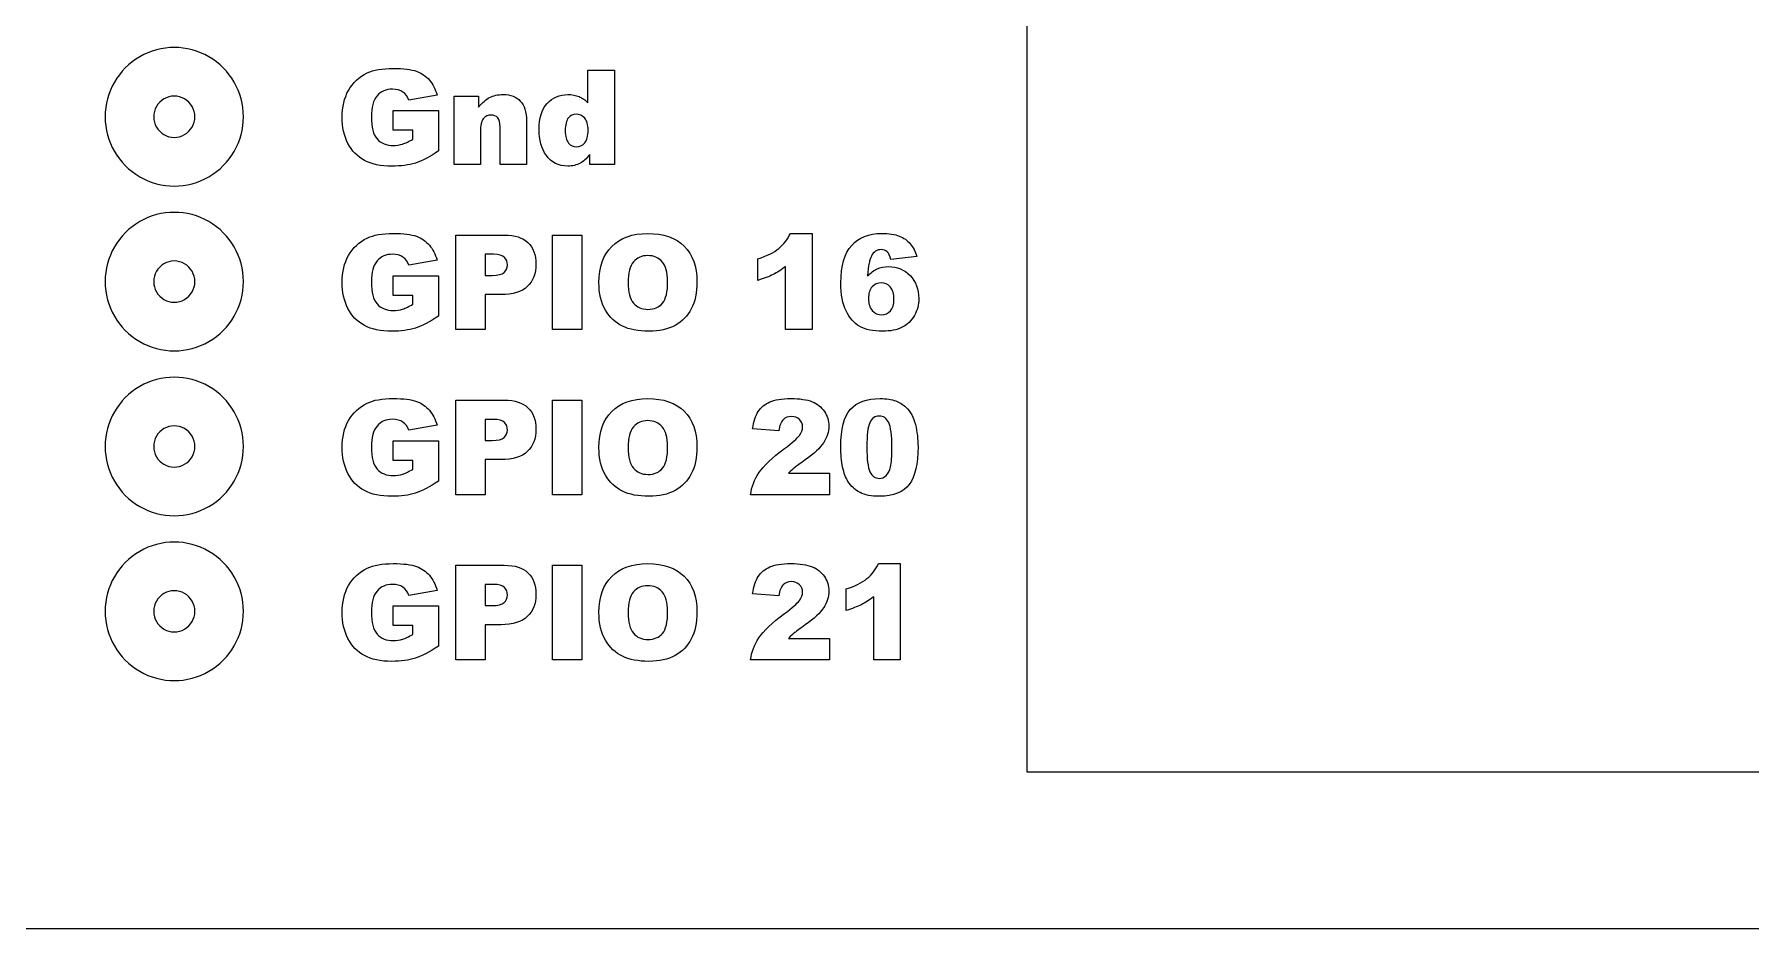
# Model space of a CAD drawing. Extents: x 24 to 191, y 8 to 99.
# Drawn here: x 107.38 to 149.02, y 7.72 to 29.42 of the extents above; entities that cross this region are included whole.
import ezdxf

# ---------------------------------------------------------------- set-up
doc = ezdxf.new("R2010")
doc.units = 0
for name, color, linetype in [('Line_Etch', 7, 'CONTINUOUS'), ('Outer_Cuts', 7, 'CONTINUOUS'), ('Text_Etch', 7, 'CONTINUOUS')]:
    doc.layers.add(name, color=color, linetype=linetype)

msp = doc.modelspace()

# ---------------------------------------------------------------- linework, layer by layer
at = {"layer": 'Line_Etch', "color": 7}
for points in [[(131.46773, 11.52178), (131.46773, 95.321785), (186.867729, 95.321785), (186.867729, 11.52178), (131.46773, 11.52178), (131.46773, 11.52178)], [(111.27287, 27.421793), (111.27287, 27.421793), (111.27287, 27.421793), (111.27287, 27.421793)], [(112.450251, 27.421793), (112.450251, 27.421793), (112.450251, 27.421793), (112.450251, 27.421793)], [(111.27287, 23.421801), (111.27287, 23.421801), (111.27287, 23.421801), (111.27287, 23.421801)], [(112.450251, 23.421801), (112.450251, 23.421801), (112.450251, 23.421801), (112.450251, 23.421801)], [(111.27287, 19.421781), (111.27287, 19.421781), (111.27287, 19.421781), (111.27287, 19.421781)], [(112.450251, 19.421781), (112.450251, 19.421781), (112.450251, 19.421781), (112.450251, 19.421781)], [(111.27287, 15.421789), (111.27287, 15.421789), (111.27287, 15.421789), (111.27287, 15.421789)], [(112.450251, 15.421789), (112.450251, 15.421789), (112.450251, 15.421789), (112.450251, 15.421789)]]:
    msp.add_lwpolyline(points, close=True, dxfattribs=at)
for points in [[(111.612536, 28.87727), (111.093058, 29.177639), (110.452685, 29.177639), (109.933204, 28.87727)], [(109.933204, 28.87727), (109.413726, 28.576872), (109.094284, 28.021854), (109.095492, 27.421793)], [(112.450251, 27.421793), (112.45138, 28.021854), (112.132017, 28.576872), (111.612536, 28.87727)], [(111.023036, 27.855258), (110.868251, 27.944723), (110.677492, 27.944723), (110.522707, 27.855258)], [(110.522707, 27.855258), (110.367925, 27.765822), (110.272669, 27.600553), (110.272872, 27.421793)], [(111.27287, 27.421793), (111.273074, 27.600553), (111.177818, 27.765822), (111.023036, 27.855258)], [(109.095492, 27.421793), (109.094363, 26.821704), (109.413726, 26.266714), (109.933204, 25.966317)], [(110.272872, 27.421793), (110.272669, 27.243006), (110.367925, 27.077736), (110.522707, 26.9883)], [(111.023036, 26.9883), (111.177818, 27.077736), (111.273074, 27.243006), (111.27287, 27.421793)], [(111.612536, 25.966317), (112.132017, 26.266714), (112.451461, 26.821704), (112.450251, 27.421793)], [(110.522707, 26.9883), (110.677492, 26.898864), (110.868251, 26.898864), (111.023036, 26.9883)], [(109.933204, 25.966317), (110.452685, 25.66592), (111.093058, 25.66592), (111.612536, 25.966317)], [(111.612536, 24.87725), (111.093058, 25.177647), (110.452685, 25.177647), (109.933204, 24.87725)], [(109.933204, 24.87725), (109.413726, 24.57688), (109.094284, 24.021862), (109.095492, 23.421801)], [(112.450251, 23.421801), (112.45138, 24.021862), (112.132017, 24.57688), (111.612536, 24.87725)], [(110.522707, 23.855266), (110.367925, 23.76583), (110.272669, 23.600561), (110.272872, 23.421801)], [(111.023036, 23.855266), (110.868251, 23.944703), (110.677492, 23.944703), (110.522707, 23.855266)], [(111.27287, 23.421801), (111.273074, 23.600561), (111.177818, 23.76583), (111.023036, 23.855266)], [(109.095492, 23.421801), (109.094363, 22.821712), (109.413726, 22.266694), (109.933204, 21.966325)], [(110.272872, 23.421801), (110.272669, 23.243014), (110.367925, 23.077744), (110.522707, 22.988308)], [(111.023036, 22.988308), (111.177818, 23.077744), (111.273074, 23.243014), (111.27287, 23.421801)], [(111.612536, 21.966325), (112.132017, 22.266694), (112.451461, 22.821712), (112.450251, 23.421801)], [(110.522707, 22.988308), (110.677492, 22.898872), (110.868251, 22.898872), (111.023036, 22.988308)], [(109.933204, 21.966325), (110.452685, 21.665928), (111.093058, 21.665928), (111.612536, 21.966325)], [(109.933204, 20.877258), (109.413726, 20.57686), (109.094284, 20.02187), (109.095492, 19.421781)], [(111.612536, 20.877258), (111.093058, 21.177655), (110.452685, 21.177655), (109.933204, 20.877258)], [(112.450251, 19.421781), (112.45138, 20.02187), (112.132017, 20.57686), (111.612536, 20.877258)], [(110.522707, 19.855274), (110.367925, 19.765838), (110.272669, 19.600569), (110.272872, 19.421781)], [(111.023036, 19.855274), (110.868251, 19.944711), (110.677492, 19.944711), (110.522707, 19.855274)], [(111.27287, 19.421781), (111.273074, 19.600569), (111.177818, 19.765838), (111.023036, 19.855274)], [(109.095492, 19.421781), (109.094363, 18.82172), (109.413726, 18.266702), (109.933204, 17.966305)], [(110.272872, 19.421781), (110.272669, 19.243022), (110.367925, 19.077752), (110.522707, 18.988316)], [(111.023036, 18.988316), (111.177818, 19.077752), (111.273074, 19.243022), (111.27287, 19.421781)], [(111.612536, 17.966305), (112.132017, 18.266702), (112.451461, 18.82172), (112.450251, 19.421781)], [(110.522707, 18.988316), (110.677492, 18.898852), (110.868251, 18.898852), (111.023036, 18.988316)], [(109.933204, 17.966305), (110.452685, 17.665936), (111.093058, 17.665936), (111.612536, 17.966305)], [(111.612536, 16.877266), (111.093058, 17.177635), (110.452685, 17.177635), (109.933204, 16.877266)], [(109.933204, 16.877266), (109.413726, 16.576868), (109.094284, 16.02185), (109.095492, 15.421789)], [(112.450251, 15.421789), (112.45138, 16.02185), (112.132017, 16.576868), (111.612536, 16.877266)], [(110.522707, 15.855282), (110.367925, 15.765818), (110.272669, 15.600549), (110.272872, 15.421789)], [(111.023036, 15.855282), (110.868251, 15.944719), (110.677492, 15.944719), (110.522707, 15.855282)], [(111.27287, 15.421789), (111.273074, 15.600549), (111.177818, 15.765818), (111.023036, 15.855282)], [(109.095492, 15.421789), (109.094363, 14.8217), (109.413726, 14.266702), (109.933204, 13.966304)], [(110.272872, 15.421789), (110.272669, 15.24303), (110.367925, 15.077732), (110.522707, 14.988296)], [(111.023036, 14.988296), (111.177818, 15.077732), (111.273074, 15.24303), (111.27287, 15.421789)], [(111.612536, 13.966304), (112.132017, 14.266702), (112.451461, 14.8217), (112.450251, 15.421789)], [(110.522707, 14.988296), (110.677492, 14.89886), (110.868251, 14.89886), (111.023036, 14.988296)], [(109.933204, 13.966304), (110.452685, 13.665935), (111.093058, 13.665935), (111.612536, 13.966304)]]:
    msp.add_open_spline(points, degree=3, dxfattribs=at)
at = {"layer": 'Outer_Cuts', "color": 1}
msp.add_lwpolyline([(185.667735, 7.721771), (29.086116, 7.721771)], dxfattribs=at)
at = {"layer": 'Text_Etch', "color": 7}
for points in [[(120.808801, 27.760855), (120.808801, 28.555621), (121.451802, 28.555678)], [(121.451802, 28.555678), (121.451802, 26.262142), (120.855732, 26.262142), (120.855732, 26.50776)], [(117.149459, 27.945513), (116.465782, 27.823508)], [(118.199182, 27.060069), (118.199182, 26.26217), (117.562441, 26.26217), (117.562492, 27.923641)], [(117.562492, 27.923641), (118.155429, 27.923641), (118.155429, 27.652962)], [(116.085612, 27.092892), (116.085612, 27.570045), (117.180752, 27.570045), (117.180752, 26.592258)], [(116.559652, 26.876907), (116.559652, 27.092807), (116.085612, 27.092892)], [(119.31941, 27.318218), (119.31941, 26.26217), (118.67953, 26.26217), (118.67953, 27.175837)], [(126.248521, 24.589693), (126.248521, 22.257042), (125.603951, 22.257042), (125.603951, 23.785558)], [(125.721291, 24.589693), (126.248521, 24.589693)], [(117.601599, 24.550577), (118.779663, 24.550577)], [(118.701433, 23.10814), (118.31344, 23.10814), (118.31344, 22.257042), (117.601599, 22.257042), (117.601599, 24.550577)], [(117.149459, 23.940413), (116.465782, 23.818408)], [(118.515203, 24.084374), (118.313381, 24.084374), (118.31344, 23.57279)], [(124.934351, 23.45231), (124.934351, 23.974844)], [(128.789241, 24.034308), (128.155632, 23.956104)], [(116.085612, 23.087791), (116.085612, 23.564973), (117.180752, 23.564973), (117.180752, 22.587157)], [(118.31344, 23.57279), (118.487103, 23.57279)], [(116.559652, 22.871835), (116.559652, 23.087735), (116.085612, 23.087791)], [(117.601599, 20.545505), (118.779663, 20.545505)], [(118.701433, 19.103039), (118.31344, 19.103039), (118.31344, 18.25197), (117.601599, 18.25197), (117.601599, 20.545505)], [(118.515203, 20.079274), (118.313381, 20.079274), (118.31344, 19.56769)], [(117.149459, 19.935341), (116.465782, 19.813336)], [(125.442811, 19.800777), (124.804503, 19.852368)], [(116.085612, 19.082719), (116.085612, 19.559872), (117.180752, 19.559872), (117.180752, 18.582085)], [(118.31344, 19.56769), (118.487103, 19.56769)], [(116.559652, 18.866763), (116.559652, 19.082663), (116.085612, 19.082719)], [(125.674351, 18.771202), (126.669368, 18.771202), (126.669368, 18.25197)], [(126.669368, 18.25197), (124.757561, 18.25197)], [(117.601599, 16.540405), (118.779663, 16.540405)], [(118.701433, 15.097967), (118.31344, 15.097967), (118.31344, 14.246861), (117.601599, 14.246861), (117.601599, 16.540405)], [(128.388742, 16.579521), (128.388742, 14.246861), (127.744172, 14.246861), (127.744172, 15.775385)], [(127.8615, 16.579521), (128.388742, 16.579521)], [(117.149459, 15.930269), (116.465782, 15.808236)], [(118.515203, 16.074202), (118.313381, 16.074202), (118.31344, 15.562618)], [(125.442811, 15.795677), (124.804503, 15.847296)], [(127.074572, 15.442137), (127.074572, 15.9647)], [(116.085612, 15.077619), (116.085612, 15.554772), (117.180752, 15.554772), (117.180752, 14.576977)], [(118.31344, 15.562618), (118.487103, 15.562618)], [(116.559652, 14.861663), (116.559652, 15.077563), (116.085612, 15.077619)], [(125.674351, 14.766122), (126.669368, 14.766122), (126.669368, 14.246861)], [(126.669368, 14.246861), (124.757561, 14.246861)]]:
    msp.add_lwpolyline(points, dxfattribs=at)
for points in [[(120.813503, 27.09752), (120.813503, 27.09752), (120.813503, 27.09752), (120.813503, 27.09752)], [(119.948333, 24.550577), (120.658611, 24.550577), (120.658611, 22.257042), (119.948333, 22.257042), (119.948333, 24.550577), (119.948333, 24.550577)], [(128.78923, 24.034449), (128.78923, 24.034449), (128.78923, 24.034449), (128.78923, 24.034449)], [(121.076331, 23.402272), (121.076331, 23.402272), (121.076331, 23.402272), (121.076331, 23.402272)], [(121.785041, 23.399252), (121.785041, 23.399252), (121.785041, 23.399252), (121.785041, 23.399252)], [(127.61591, 23.012607), (127.61591, 23.012607), (127.61591, 23.012607), (127.61591, 23.012607)], [(119.948333, 20.545505), (120.658611, 20.545505), (120.658611, 18.25197), (119.948333, 18.25197), (119.948333, 20.545505), (119.948333, 20.545505)], [(121.076331, 19.397171), (121.076331, 19.397171), (121.076331, 19.397171), (121.076331, 19.397171)], [(121.785041, 19.39418), (121.785041, 19.39418), (121.785041, 19.39418), (121.785041, 19.39418)], [(126.94462, 19.408093), (126.94462, 19.408093), (126.94462, 19.408093), (126.94462, 19.408093)], [(127.576811, 19.406146), (127.576811, 19.406146), (127.576811, 19.406146), (127.576811, 19.406146)], [(119.948333, 16.540405), (120.658611, 16.540405), (120.658611, 14.246861), (119.948333, 14.246861), (119.948333, 16.540405), (119.948333, 16.540405)], [(121.076331, 15.392099), (121.076331, 15.392099), (121.076331, 15.392099), (121.076331, 15.392099)], [(121.785041, 15.38908), (121.785041, 15.38908), (121.785041, 15.38908), (121.785041, 15.38908)]]:
    msp.add_lwpolyline(points, close=True, dxfattribs=at)
for points in [[(114.99986, 28.061252), (115.103117, 28.246898), (115.254349, 28.387699), (115.453564, 28.483654)], [(115.453564, 28.483654), (115.608969, 28.55771), (115.818087, 28.594737), (116.080924, 28.594737)], [(116.080924, 28.594737), (116.334368, 28.594737), (116.523671, 28.571877), (116.648831, 28.52596)], [(116.648831, 28.52596), (116.775032, 28.48007), (116.879328, 28.40864), (116.961722, 28.311612)], [(114.844971, 27.408868), (114.844971, 27.659199), (114.896601, 27.876651), (114.99986, 28.061252)], [(115.69293, 27.928269), (115.601146, 27.820856), (115.555251, 27.650309), (115.555251, 27.416685)], [(116.065272, 28.090999), (115.909869, 28.090999), (115.785759, 28.036756), (115.69293, 27.928269)], [(116.321851, 28.022193), (116.255097, 28.068054), (116.169573, 28.090999), (116.065272, 28.090999)], [(116.465782, 27.823508), (116.437644, 27.910066), (116.389672, 27.976304), (116.321851, 28.022193)], [(116.961722, 28.311612), (117.045164, 28.215656), (117.107741, 28.093623), (117.149459, 27.945513)], [(118.424523, 27.88921), (118.51526, 27.937216), (118.625818, 27.961205), (118.75619, 27.961205)], [(118.75619, 27.961205), (118.93246, 27.961205), (119.070134, 27.908542), (119.16922, 27.803188)], [(119.820041, 27.742116), (119.952502, 27.888137), (120.120424, 27.961148), (120.32381, 27.961148)], [(120.32381, 27.961148), (120.42289, 27.961148), (120.512586, 27.944497), (120.592904, 27.911026)], [(120.592904, 27.911026), (120.674254, 27.877639), (120.746221, 27.827572), (120.808801, 27.760855)], [(118.155429, 27.652962), (118.244084, 27.763536), (118.333782, 27.842276), (118.424523, 27.88921)], [(119.16922, 27.803188), (119.269346, 27.698907), (119.31941, 27.537222), (119.31941, 27.318218)], [(119.622923, 27.110051), (119.622923, 27.385415), (119.68863, 27.596094), (119.820041, 27.742116)], [(114.985783, 26.776831), (114.89191, 26.960388), (114.844971, 27.171067), (114.844971, 27.408868)], [(115.555251, 27.416685), (115.555251, 27.168442), (115.601665, 26.99115), (115.694491, 26.884753)], [(118.271183, 27.374521), (118.223182, 27.316129), (118.199182, 27.211312), (118.199182, 27.060069)], [(118.458923, 27.462123), (118.38174, 27.462123), (118.319163, 27.432913), (118.271183, 27.374521)], [(118.621629, 27.396422), (118.583033, 27.440222), (118.528795, 27.462123), (118.458923, 27.462123)], [(118.67953, 27.175837), (118.67953, 27.280146), (118.660226, 27.353665), (118.621629, 27.396422)], [(119.80127, 26.482699), (119.682373, 26.654798), (119.622923, 26.863896), (119.622923, 27.110051)], [(120.33478, 27.393261), (120.284714, 27.331736), (120.259684, 27.228471), (120.259684, 27.083494)], [(120.259684, 27.083494), (120.259684, 26.947914), (120.285253, 26.848318), (120.336381, 26.784677)], [(120.520951, 27.485576), (120.446896, 27.485576), (120.384841, 27.454785), (120.33478, 27.393261)], [(120.730591, 27.388576), (120.675324, 27.453233), (120.605446, 27.485576), (120.520951, 27.485576)], [(120.813491, 27.097576), (120.813491, 27.227935), (120.785862, 27.324935), (120.730591, 27.388576)], [(120.7322, 26.786201), (120.786404, 26.849785), (120.813503, 26.953558), (120.813503, 27.09752)], [(115.384718, 26.362218), (115.213675, 26.455041), (115.080694, 26.593245), (114.985783, 26.776831)], [(115.694491, 26.884753), (115.788358, 26.778383), (115.918731, 26.725184), (116.085612, 26.725184)], [(116.085612, 26.725184), (116.164876, 26.725184), (116.240495, 26.736755), (116.312462, 26.759587)], [(116.312462, 26.759587), (116.384428, 26.782447), (116.466823, 26.82162), (116.559652, 26.876907)], [(120.336381, 26.784677), (120.388513, 26.72208), (120.452659, 26.690781), (120.528811, 26.690781)], [(120.528811, 26.690781), (120.610167, 26.690781), (120.67796, 26.722588), (120.7322, 26.786201)], [(116.051192, 26.222998), (115.778974, 26.222998), (115.556815, 26.269395), (115.384718, 26.362218)], [(116.623801, 26.299678), (116.463174, 26.248567), (116.272304, 26.222998), (116.051192, 26.222998)], [(117.180752, 26.592258), (116.971112, 26.44934), (116.785461, 26.351832), (116.623801, 26.299678)], [(120.320681, 26.22455), (120.09435, 26.22455), (119.921212, 26.3106), (119.80127, 26.482699)], [(120.627323, 26.296545), (120.535533, 26.248567), (120.433324, 26.22455), (120.320681, 26.22455)], [(120.855732, 26.50776), (120.77229, 26.403479), (120.696155, 26.333065), (120.627323, 26.296545)], [(115.453564, 24.478582), (115.608969, 24.552638), (115.818087, 24.589665), (116.080924, 24.589665)], [(116.080924, 24.589665), (116.334368, 24.589665), (116.523671, 24.566805), (116.648831, 24.520859)], [(121.389222, 24.276794), (121.597821, 24.485412), (121.888292, 24.589693), (122.260642, 24.589693)], [(122.260642, 24.589693), (122.642376, 24.589693), (122.9365, 24.486964), (123.14301, 24.281507)], [(125.439684, 24.226727), (125.559628, 24.324771), (125.653495, 24.44576), (125.721291, 24.589693)], [(127.209101, 24.300359), (127.383283, 24.493314), (127.624733, 24.589778), (127.933461, 24.589778)], [(127.933461, 24.589778), (128.115989, 24.589778), (128.259922, 24.568329), (128.365261, 24.525685)], [(114.99986, 24.05618), (115.103117, 24.241826), (115.254349, 24.382627), (115.453564, 24.478582)], [(116.648831, 24.520859), (116.775032, 24.474998), (116.879328, 24.40354), (116.961722, 24.306512)], [(116.961722, 24.306512), (117.045164, 24.210556), (117.107741, 24.088523), (117.149459, 23.940413)], [(118.779663, 24.550577), (119.036236, 24.550577), (119.228145, 24.489561), (119.355393, 24.367556)], [(119.355393, 24.367556), (119.483677, 24.245523), (119.547821, 24.071844), (119.547821, 23.846574)], [(121.076331, 23.402272), (121.076331, 23.776696), (121.180629, 24.068203), (121.389222, 24.276794)], [(123.14301, 24.281507), (123.349526, 24.077065), (123.45278, 23.790242), (123.45278, 23.421039)], [(124.934351, 23.974844), (125.151292, 24.04475), (125.319734, 24.128683), (125.439684, 24.226727)], [(126.947831, 23.391406), (126.947831, 23.805454), (127.034922, 24.108448), (127.209101, 24.300359)], [(127.927202, 24.198646), (127.823948, 24.198646), (127.743636, 24.146492), (127.686271, 24.04221)], [(128.071129, 24.143839), (128.032533, 24.180386), (127.984552, 24.198646), (127.927202, 24.198646)], [(128.365261, 24.525685), (128.471648, 24.483945), (128.55978, 24.42242), (128.629661, 24.341084)], [(128.629661, 24.341084), (128.699542, 24.259719), (128.752733, 24.157498), (128.78923, 24.034449)], [(114.844971, 23.403767), (114.844971, 23.654098), (114.896601, 23.871551), (114.99986, 24.05618)], [(115.69293, 23.923169), (115.601146, 23.815755), (115.555251, 23.645208), (115.555251, 23.411585)], [(116.065272, 24.085898), (115.909869, 24.085898), (115.785759, 24.031655), (115.69293, 23.923169)], [(116.321851, 24.017093), (116.255097, 24.062954), (116.169573, 24.085898), (116.065272, 24.085898)], [(116.465782, 23.818408), (116.437644, 23.904966), (116.389672, 23.971203), (116.321851, 24.017093)], [(118.785863, 24.009275), (118.73786, 24.059341), (118.647642, 24.084374), (118.515203, 24.084374)], [(118.774964, 23.643176), (118.830228, 23.691182), (118.857863, 23.752199), (118.857863, 23.826226)], [(118.857863, 23.826226), (118.857863, 23.898192), (118.833846, 23.959209), (118.785863, 24.009275)], [(119.547821, 23.846574), (119.547821, 23.615039), (119.477942, 23.434078), (119.338183, 23.303691)], [(121.914892, 23.901466), (121.828326, 23.80029), (121.785041, 23.632904), (121.785041, 23.399252)], [(122.259082, 24.053217), (122.11619, 24.053217), (122.001461, 24.002615), (121.914892, 23.901466)], [(122.612652, 23.903018), (122.526084, 24.003151), (122.408228, 24.053217), (122.259082, 24.053217)], [(122.744072, 23.43055), (122.744072, 23.64645), (122.700263, 23.80393), (122.612652, 23.903018)], [(125.603951, 23.785558), (125.499653, 23.706281), (125.398482, 23.64216), (125.300441, 23.593138)], [(127.686271, 24.04221), (127.644536, 23.967111), (127.613771, 23.80647), (127.593971, 23.560344)], [(127.828641, 23.730863), (127.90895, 23.768398), (128.001773, 23.787166), (128.107121, 23.787166)], [(128.155632, 23.956104), (128.138953, 24.04475), (128.110798, 24.107347), (128.071129, 24.143839)], [(128.107121, 23.787166), (128.311546, 23.787166), (128.484164, 23.714155), (128.624959, 23.568134)], [(114.985783, 22.771731), (114.89191, 22.955288), (114.844971, 23.165967), (114.844971, 23.403767)], [(115.555251, 23.411585), (115.555251, 23.16337), (115.601665, 22.98605), (115.694491, 22.879652)], [(118.487103, 23.57279), (118.623735, 23.57279), (118.719687, 23.596215), (118.774964, 23.643176)], [(121.234341, 22.732671), (121.129002, 22.911007), (121.076331, 23.134217), (121.076331, 23.402272)], [(121.785041, 23.399252), (121.785041, 23.167717), (121.827806, 23.001347), (121.913331, 22.900198)], [(122.618912, 22.897066), (122.702351, 22.996154), (122.744072, 23.173982), (122.744072, 23.43055)], [(123.45278, 23.421039), (123.45278, 23.152985), (123.407413, 22.932908), (123.31667, 22.760809)], [(125.300441, 23.593138), (125.203438, 23.544116), (125.081411, 23.497183), (124.934351, 23.45231)], [(127.071433, 22.709275), (126.989033, 22.881374), (126.947831, 23.108732), (126.947831, 23.391406)], [(127.593971, 23.560344), (127.670106, 23.637504), (127.748329, 23.694372), (127.828641, 23.730863)], [(127.928841, 23.392817), (127.840187, 23.392817), (127.765612, 23.359966), (127.70511, 23.294237)], [(128.146302, 23.291132), (128.087902, 23.358922), (128.015416, 23.392817), (127.928841, 23.392817)], [(128.624959, 23.568134), (128.76681, 23.422112), (128.837732, 23.237002), (128.837732, 23.012748)], [(119.338183, 23.303691), (119.199462, 23.173333), (118.987212, 23.10814), (118.701433, 23.10814)], [(127.615882, 23.012692), (127.615882, 22.888571), (127.647181, 22.791063), (127.70978, 22.72014)], [(127.70511, 23.294237), (127.645645, 23.228507), (127.61591, 23.134612), (127.61591, 23.012607)], [(128.233904, 22.995448), (128.233904, 23.124791), (128.204702, 23.223343), (128.146302, 23.291132)], [(128.149401, 22.710714), (128.205732, 22.774327), (128.233904, 22.869238), (128.233904, 22.995448)], [(128.837732, 23.012748), (128.837732, 22.861506), (128.801749, 22.72333), (128.729782, 22.598164)], [(115.384718, 22.357146), (115.213675, 22.449969), (115.080694, 22.588173), (114.985783, 22.771731)], [(115.694491, 22.879652), (115.788358, 22.773283), (115.918731, 22.720084), (116.085612, 22.720084)], [(116.085612, 22.720084), (116.164876, 22.720084), (116.240495, 22.731655), (116.312462, 22.754487)], [(116.312462, 22.754487), (116.384428, 22.777347), (116.466823, 22.816548), (116.559652, 22.871835)], [(117.180752, 22.587157), (116.971112, 22.444268), (116.785461, 22.34676), (116.623801, 22.294606)], [(121.645799, 22.341539), (121.476835, 22.42392), (121.339683, 22.554307), (121.234341, 22.732671)], [(121.913331, 22.900198), (121.999897, 22.799022), (122.117234, 22.748419), (122.265341, 22.748419)], [(122.265341, 22.748419), (122.417614, 22.748419), (122.53547, 22.797977), (122.618912, 22.897066)], [(123.31667, 22.760809), (123.226971, 22.589754), (123.096596, 22.456263), (122.925549, 22.360307)], [(127.404662, 22.335359), (127.265949, 22.413591), (127.154869, 22.53822), (127.071433, 22.709275)], [(127.70978, 22.72014), (127.77238, 22.650262), (127.849043, 22.615323), (127.939763, 22.615323)], [(127.939763, 22.615323), (128.023199, 22.615323), (128.093081, 22.647101), (128.149401, 22.710714)], [(128.729782, 22.598164), (128.658863, 22.472998), (128.559777, 22.378087), (128.432529, 22.31343)], [(116.051192, 22.217898), (115.778974, 22.217898), (115.556815, 22.264323), (115.384718, 22.357146)], [(116.623801, 22.294606), (116.463174, 22.243467), (116.272304, 22.217898), (116.051192, 22.217898)], [(122.2888, 22.217926), (122.030143, 22.217926), (121.815806, 22.25913), (121.645799, 22.341539)], [(122.925549, 22.360307), (122.755547, 22.265396), (122.543296, 22.217926), (122.2888, 22.217926)], [(127.956934, 22.218039), (127.727473, 22.218039), (127.543382, 22.257127), (127.404662, 22.335359)], [(128.432529, 22.31343), (128.30633, 22.249817), (128.147798, 22.218039), (127.956934, 22.218039)], [(114.99986, 20.05108), (115.103117, 20.236754), (115.254349, 20.377555), (115.453564, 20.47351)], [(115.453564, 20.47351), (115.608969, 20.547537), (115.818087, 20.584565), (116.080924, 20.584565)], [(116.080924, 20.584565), (116.334368, 20.584565), (116.523671, 20.561705), (116.648831, 20.515787)], [(116.648831, 20.515787), (116.775032, 20.469898), (116.879328, 20.398468), (116.961722, 20.30144)], [(118.779663, 20.545505), (119.036236, 20.545505), (119.228145, 20.484489), (119.355393, 20.362456)], [(121.389222, 20.271722), (121.597821, 20.480312), (121.888292, 20.584621), (122.260642, 20.584621)], [(122.260642, 20.584621), (122.642376, 20.584621), (122.9365, 20.481892), (123.14301, 20.276406)], [(124.942171, 20.271637), (125.008925, 20.372814), (125.102795, 20.450001), (125.223781, 20.5032)], [(125.223781, 20.5032), (125.345811, 20.557387), (125.514252, 20.584508), (125.729111, 20.584508)], [(125.729111, 20.584508), (125.953353, 20.584508), (126.12753, 20.558826), (126.251654, 20.5078)], [(126.251654, 20.5078), (126.376814, 20.456662), (126.474852, 20.377922), (126.545772, 20.271552)], [(127.179389, 20.32334), (127.33688, 20.497528), (127.576244, 20.584621), (127.897489, 20.584621)], [(127.897489, 20.584621), (128.051851, 20.584621), (128.178574, 20.56543), (128.277662, 20.526709)], [(128.277662, 20.526709), (128.376739, 20.489174), (128.457571, 20.439644), (128.520153, 20.378091)], [(114.844971, 19.398695), (114.844971, 19.648998), (114.896601, 19.866479), (114.99986, 20.05108)], [(116.065272, 20.080826), (115.909869, 20.080826), (115.785759, 20.026583), (115.69293, 19.918125)], [(116.321851, 20.012021), (116.255097, 20.057882), (116.169573, 20.080826), (116.065272, 20.080826)], [(116.465782, 19.813336), (116.437644, 19.899894), (116.389672, 19.966131), (116.321851, 20.012021)], [(116.961722, 20.30144), (117.045164, 20.205484), (117.107741, 20.083451), (117.149459, 19.935341)], [(118.785863, 20.004175), (118.73786, 20.054241), (118.647642, 20.079274), (118.515203, 20.079274)], [(118.857863, 19.821154), (118.857863, 19.89312), (118.833846, 19.954137), (118.785863, 20.004175)], [(119.355393, 20.362456), (119.483677, 20.240423), (119.547821, 20.066772), (119.547821, 19.841474)], [(121.076331, 19.397171), (121.076331, 19.771596), (121.180629, 20.063103), (121.389222, 20.271722)], [(122.259082, 20.048117), (122.11619, 20.048117), (122.001461, 19.997543), (121.914892, 19.896366)], [(122.612652, 19.897946), (122.526084, 19.998051), (122.408228, 20.048117), (122.259082, 20.048117)], [(123.14301, 20.276406), (123.349526, 20.071993), (123.45278, 19.78517), (123.45278, 19.415939)], [(124.804503, 19.852368), (124.829508, 20.031748), (124.875389, 20.171533), (124.942171, 20.271637)], [(125.546059, 20.071428), (125.494926, 20.02029), (125.460509, 19.930063), (125.442811, 19.800777)], [(125.746321, 20.148136), (125.66497, 20.148136), (125.598214, 20.122454), (125.546059, 20.071428)], [(125.940312, 20.073037), (125.889179, 20.123103), (125.824513, 20.148136), (125.746321, 20.148136)], [(126.01851, 19.894673), (126.01851, 19.964551), (125.992433, 20.024015), (125.940312, 20.073037)], [(126.545772, 20.271552), (126.617736, 20.166227), (126.653722, 20.047835), (126.653722, 19.916404)], [(126.944713, 19.408122), (126.944713, 19.844098), (127.022939, 20.149152), (127.179389, 20.32334)], [(127.647212, 19.999067), (127.600278, 19.892697), (127.576811, 19.695057), (127.576811, 19.406146)], [(127.875623, 20.160216), (127.770283, 20.160216), (127.694142, 20.106509), (127.647212, 19.999067)], [(128.107172, 20.002199), (128.056039, 20.107553), (127.978854, 20.160216), (127.875623, 20.160216)], [(128.18537, 19.38893), (128.18537, 19.693476), (128.159293, 19.897918), (128.107172, 20.002199)], [(128.520153, 20.378091), (128.582753, 20.317639), (128.631769, 20.25349), (128.667211, 20.185644)], [(128.667211, 20.185644), (128.703745, 20.118898), (128.732946, 20.040694), (128.754813, 19.950976)], [(115.69293, 19.918125), (115.601146, 19.810683), (115.555251, 19.640165), (115.555251, 19.406513)], [(118.487103, 19.56769), (118.623735, 19.56769), (118.719687, 19.591114), (118.774964, 19.638104)], [(118.774964, 19.638104), (118.830228, 19.68611), (118.857863, 19.747127), (118.857863, 19.821154)], [(119.547821, 19.841474), (119.547821, 19.609939), (119.477942, 19.428978), (119.338183, 19.298591)], [(121.914892, 19.896366), (121.828326, 19.795189), (121.785041, 19.627803), (121.785041, 19.39418)], [(122.744072, 19.42545), (122.744072, 19.64135), (122.700263, 19.798858), (122.612652, 19.897946)], [(125.582053, 19.373719), (125.768746, 19.512431), (125.888166, 19.617756), (125.940312, 19.689723)], [(125.940312, 19.689723), (125.992444, 19.76169), (126.01851, 19.830016), (126.01851, 19.894673)], [(126.653722, 19.916404), (126.653722, 19.776647), (126.612523, 19.643156), (126.530131, 19.515902)], [(128.754813, 19.950976), (128.797544, 19.779949), (128.818911, 19.601585), (128.818911, 19.415939)], [(114.985783, 18.76663), (114.89191, 18.950216), (114.844971, 19.160895), (114.844971, 19.398695)], [(115.555251, 19.406513), (115.555251, 19.158298), (115.601665, 18.980978), (115.694491, 18.874609)], [(119.338183, 19.298591), (119.199462, 19.168233), (118.987212, 19.103039), (118.701433, 19.103039)], [(121.234341, 18.727571), (121.129002, 18.905935), (121.076331, 19.129117), (121.076331, 19.397171)], [(121.785041, 19.39418), (121.785041, 19.162616), (121.827806, 18.996275), (121.913331, 18.895098)], [(122.618912, 18.891965), (122.702351, 18.991054), (122.744072, 19.168882), (122.744072, 19.42545)], [(123.45278, 19.415939), (123.45278, 19.147884), (123.407413, 18.927808), (123.31667, 18.755737)], [(124.956251, 18.783874), (125.06785, 18.950752), (125.276452, 19.147376), (125.582053, 19.373719)], [(126.530131, 19.515902), (126.448778, 19.388676), (126.300151, 19.24892), (126.084254, 19.096633)], [(126.990021, 18.92157), (126.959755, 19.068608), (126.94462, 19.230801), (126.94462, 19.408093)], [(127.576772, 19.406118), (127.576772, 19.114074), (127.602341, 18.914346), (127.653469, 18.806932)], [(128.150973, 18.930545), (128.173917, 19.028589), (128.18537, 19.181384), (128.18537, 19.38893)], [(128.818911, 19.415939), (128.818911, 18.999774), (128.748508, 18.695228), (128.607701, 18.502273)], [(115.384718, 18.352046), (115.213675, 18.444897), (115.080694, 18.583073), (114.985783, 18.76663)], [(115.694491, 18.874609), (115.788358, 18.768211), (115.918731, 18.715012), (116.085612, 18.715012)], [(116.085612, 18.715012), (116.164876, 18.715012), (116.240495, 18.726583), (116.312462, 18.749415)], [(116.312462, 18.749415), (116.384428, 18.772275), (116.466823, 18.811476), (116.559652, 18.866763)], [(121.913331, 18.895098), (121.999897, 18.793921), (122.117234, 18.743347), (122.265341, 18.743347)], [(122.265341, 18.743347), (122.417614, 18.743347), (122.53547, 18.792877), (122.618912, 18.891965)], [(123.31667, 18.755737), (123.226971, 18.584682), (123.096596, 18.451191), (122.925549, 18.355207)], [(124.757561, 18.25197), (124.77949, 18.440748), (124.845724, 18.61804), (124.956251, 18.783874)], [(125.826114, 18.910451), (125.783377, 18.874976), (125.732791, 18.828578), (125.674351, 18.771202)], [(126.084254, 19.096633), (125.955964, 19.007959), (125.869917, 18.945926), (125.826114, 18.910451)], [(127.11988, 18.575792), (127.064615, 18.660289), (127.021328, 18.775549), (126.990021, 18.92157)], [(127.653469, 18.806932), (127.705606, 18.700534), (127.7807, 18.647335), (127.87875, 18.647335)], [(128.04615, 18.714645), (128.09415, 18.760506), (128.129092, 18.832473), (128.150973, 18.930545)], [(116.051192, 18.212826), (115.778974, 18.212826), (115.556815, 18.259223), (115.384718, 18.352046)], [(117.180752, 18.582085), (116.971112, 18.439196), (116.785461, 18.34166), (116.623801, 18.289506)], [(121.645799, 18.336439), (121.476835, 18.418848), (121.339683, 18.549206), (121.234341, 18.727571)], [(122.2888, 18.212854), (122.030143, 18.212854), (121.815806, 18.254058), (121.645799, 18.336439)], [(122.925549, 18.355207), (122.755547, 18.260296), (122.543296, 18.212854), (122.2888, 18.212854)], [(127.41244, 18.305141), (127.293534, 18.366693), (127.196015, 18.456892), (127.11988, 18.575792)], [(127.87875, 18.647335), (127.943418, 18.647335), (127.999219, 18.669913), (128.04615, 18.714645)], [(128.607701, 18.502273), (128.466901, 18.309318), (128.224407, 18.212854), (127.88022, 18.212854)], [(116.623801, 18.289506), (116.463174, 18.238395), (116.272304, 18.212826), (116.051192, 18.212826)], [(127.88022, 18.212854), (127.68727, 18.212854), (127.531343, 18.243616), (127.41244, 18.305141)], [(114.99986, 16.046008), (115.103117, 16.231654), (115.254349, 16.372455), (115.453564, 16.46841)], [(115.453564, 16.46841), (115.608969, 16.542465), (115.818087, 16.579493), (116.080924, 16.579493)], [(116.080924, 16.579493), (116.334368, 16.579493), (116.523671, 16.556633), (116.648831, 16.510687)], [(116.648831, 16.510687), (116.775032, 16.464826), (116.879328, 16.393367), (116.961722, 16.296339)], [(116.961722, 16.296339), (117.045164, 16.200384), (117.107741, 16.078351), (117.149459, 15.930269)], [(118.779663, 16.540405), (119.036236, 16.540405), (119.228145, 16.479417), (119.355393, 16.357384)], [(119.355393, 16.357384), (119.483677, 16.235351), (119.547821, 16.061672), (119.547821, 15.836402)], [(121.076331, 15.392099), (121.076331, 15.766524), (121.180629, 16.058031), (121.389222, 16.26665)], [(121.389222, 16.26665), (121.597821, 16.47524), (121.888292, 16.579521), (122.260642, 16.579521)], [(122.260642, 16.579521), (122.642376, 16.579521), (122.9365, 16.476792), (123.14301, 16.271334)], [(123.14301, 16.271334), (123.349526, 16.066893), (123.45278, 15.78007), (123.45278, 15.410867)], [(124.804503, 15.847296), (124.829508, 16.026676), (124.875389, 16.166432), (124.942171, 16.266565)], [(124.942171, 16.266565), (125.008925, 16.367742), (125.102795, 16.444929), (125.223781, 16.498128)], [(125.223781, 16.498128), (125.345811, 16.552315), (125.514252, 16.579408), (125.729111, 16.579408)], [(125.729111, 16.579408), (125.953353, 16.579408), (126.12753, 16.553726), (126.251654, 16.502728)], [(126.251654, 16.502728), (126.376814, 16.45159), (126.474852, 16.37285), (126.545772, 16.26648)], [(126.545772, 16.26648), (126.617736, 16.161155), (126.653722, 16.042763), (126.653722, 15.911332)], [(127.579899, 16.216555), (127.699841, 16.314599), (127.793708, 16.435588), (127.8615, 16.579521)], [(114.844971, 15.393595), (114.844971, 15.643926), (114.896601, 15.861378), (114.99986, 16.046008)], [(115.69293, 15.912997), (115.601146, 15.805583), (115.555251, 15.635036), (115.555251, 15.401413)], [(116.065272, 16.075726), (115.909869, 16.075726), (115.785759, 16.021483), (115.69293, 15.912997)], [(116.321851, 16.00692), (116.255097, 16.052782), (116.169573, 16.075726), (116.065272, 16.075726)], [(116.465782, 15.808236), (116.437644, 15.894794), (116.389672, 15.961031), (116.321851, 16.00692)], [(118.785863, 15.999103), (118.73786, 16.049169), (118.647642, 16.074202), (118.515203, 16.074202)], [(118.857863, 15.816054), (118.857863, 15.88802), (118.833846, 15.949037), (118.785863, 15.999103)], [(119.547821, 15.836402), (119.547821, 15.604867), (119.477942, 15.423906), (119.338183, 15.293519)], [(121.914892, 15.891294), (121.828326, 15.790117), (121.785041, 15.622703), (121.785041, 15.38908)], [(122.259082, 16.043045), (122.11619, 16.043045), (122.001461, 15.992442), (121.914892, 15.891294)], [(122.612652, 15.892846), (122.526084, 15.992979), (122.408228, 16.043045), (122.259082, 16.043045)], [(122.744072, 15.420378), (122.744072, 15.636278), (122.700263, 15.793758), (122.612652, 15.892846)], [(125.546059, 16.066356), (125.494926, 16.015218), (125.460509, 15.924991), (125.442811, 15.795677)], [(125.746321, 16.143036), (125.66497, 16.143036), (125.598214, 16.117354), (125.546059, 16.066356)], [(125.940312, 16.067937), (125.889179, 16.118003), (125.824513, 16.143036), (125.746321, 16.143036)], [(126.01851, 15.889572), (126.01851, 15.959479), (125.992433, 16.018915), (125.940312, 16.067937)], [(125.940312, 15.684651), (125.992444, 15.756618), (126.01851, 15.824915), (126.01851, 15.889572)], [(126.653722, 15.911332), (126.653722, 15.771575), (126.612523, 15.638084), (126.530131, 15.51083)], [(127.074572, 15.9647), (127.29151, 16.034578), (127.459954, 16.118539), (127.579899, 16.216555)], [(118.487103, 15.562618), (118.623735, 15.562618), (118.719687, 15.586042), (118.774964, 15.633004)], [(118.774964, 15.633004), (118.830228, 15.68101), (118.857863, 15.742027), (118.857863, 15.816054)], [(122.618912, 14.886893), (122.702351, 14.985982), (122.744072, 15.16381), (122.744072, 15.420378)], [(123.45278, 15.410867), (123.45278, 15.142812), (123.407413, 14.922736), (123.31667, 14.750628)], [(125.582053, 15.368618), (125.768746, 15.507331), (125.888166, 15.612684), (125.940312, 15.684651)], [(126.530131, 15.51083), (126.448778, 15.383604), (126.300151, 15.24382), (126.084254, 15.091561)], [(127.440662, 15.582938), (127.343662, 15.533944), (127.221632, 15.487011), (127.074572, 15.442137)], [(127.744172, 15.775385), (127.639871, 15.696109), (127.538703, 15.63196), (127.440662, 15.582938)], [(114.985783, 14.76155), (114.89191, 14.945116), (114.844971, 15.155795), (114.844971, 15.393595)], [(115.555251, 15.401413), (115.555251, 15.153198), (115.601665, 14.975878), (115.694491, 14.869508)], [(119.338183, 15.293519), (119.199462, 15.163132), (118.987212, 15.097967), (118.701433, 15.097967)], [(121.234341, 14.72249), (121.129002, 14.900835), (121.076331, 15.124045), (121.076331, 15.392099)], [(121.785041, 15.38908), (121.785041, 15.157544), (121.827806, 14.991174), (121.913331, 14.890026)], [(124.956251, 14.778802), (125.06785, 14.94568), (125.276452, 15.142304), (125.582053, 15.368618)], [(126.084254, 15.091561), (125.955964, 15.002887), (125.869917, 14.940826), (125.826114, 14.905379)], [(115.384718, 14.346966), (115.213675, 14.439788), (115.080694, 14.577993), (114.985783, 14.76155)], [(115.694491, 14.869508), (115.788358, 14.763102), (115.918731, 14.709903), (116.085612, 14.709903)], [(116.085612, 14.709903), (116.164876, 14.709903), (116.240495, 14.721474), (116.312462, 14.744306)], [(116.312462, 14.744306), (116.384428, 14.767166), (116.466823, 14.806375), (116.559652, 14.861663)], [(117.180752, 14.576977), (116.971112, 14.434088), (116.785461, 14.336552), (116.623801, 14.284425)], [(121.645799, 14.331359), (121.476835, 14.413739), (121.339683, 14.544126), (121.234341, 14.72249)], [(121.913331, 14.890026), (121.999897, 14.788849), (122.117234, 14.738238), (122.265341, 14.738238)], [(122.265341, 14.738238), (122.417614, 14.738238), (122.53547, 14.787805), (122.618912, 14.886893)], [(123.31667, 14.750628), (123.226971, 14.579573), (123.096596, 14.446082), (122.925549, 14.350126)], [(124.757561, 14.246861), (124.77949, 14.43564), (124.845724, 14.61296), (124.956251, 14.778802)], [(125.826114, 14.905379), (125.783377, 14.869904), (125.732791, 14.823506), (125.674351, 14.766122)], [(116.051192, 14.207717), (115.778974, 14.207717), (115.556815, 14.254143), (115.384718, 14.346966)], [(116.623801, 14.284425), (116.463174, 14.233286), (116.272304, 14.207717), (116.051192, 14.207717)], [(122.2888, 14.207745), (122.030143, 14.207745), (121.815806, 14.24895), (121.645799, 14.331359)], [(122.925549, 14.350126), (122.755547, 14.255215), (122.543296, 14.207745), (122.2888, 14.207745)]]:
    msp.add_open_spline(points, degree=3, dxfattribs=at)

doc.saveas('drawing.dxf')
